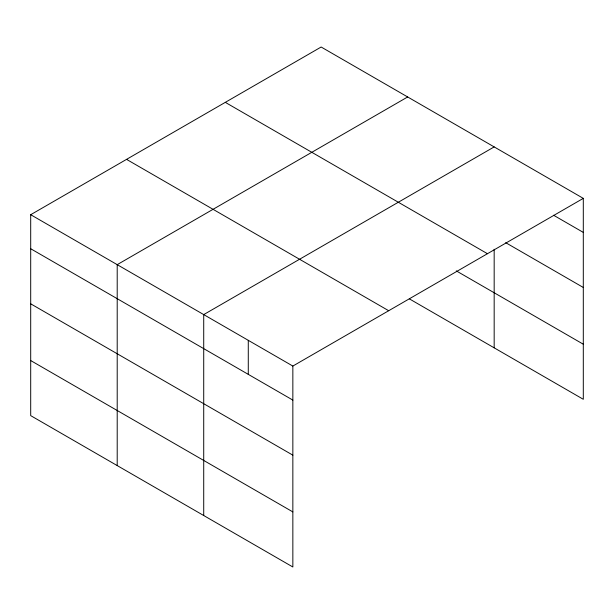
<?xml version="1.0" encoding="UTF-8"?>
<svg xmlns="http://www.w3.org/2000/svg" width="614" height="614" viewBox="0 0 614 614"><rect width="100%" height="100%" fill="white"/><g stroke="black" fill="none" stroke-linecap="round" stroke-linejoin="round"><path stroke-width="0.92" d="M583.3 198.368L321.153 47.017L30.7 214.708L30.7 415.632L292.847 566.983L292.847 366.059L583.3 198.368L583.3 399.292L409.308 298.834M407.665 96.966L117.205 264.657L117.205 465.573M494.17 146.907L203.718 314.598L203.718 515.522M553.59 215.245L583.3 232.399M505.721 242.683L583.3 287.467M225.307 102.361L487.447 253.705M456.271 270.874L583.3 344.216M126.553 159.371L388.693 310.722M30.7 214.708L292.847 366.059M30.7 248.739L292.847 400.09M30.7 303.815L292.847 455.158M30.7 360.556L292.847 511.907M494.17 249.253L494.17 347.831M248.279 340.333L248.279 374.356"/></g></svg>
